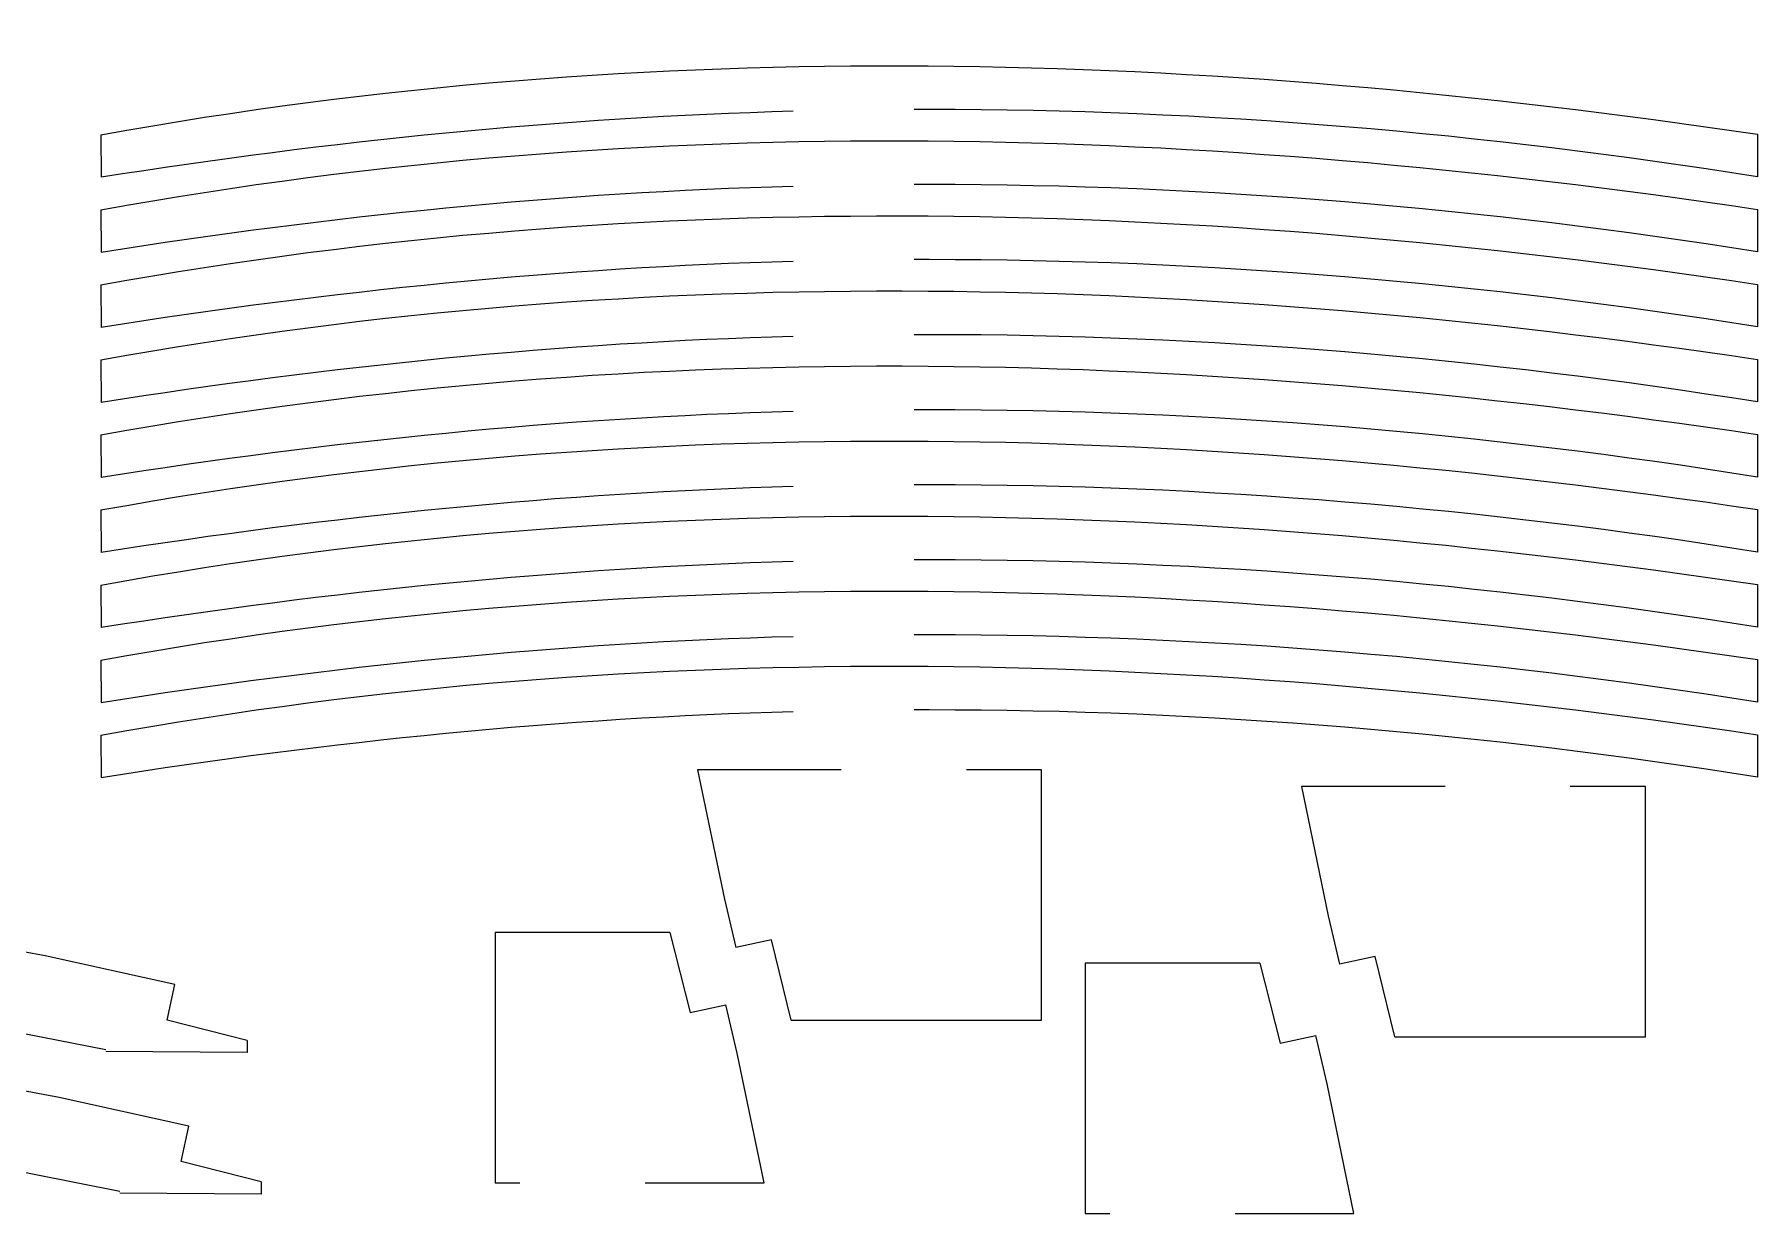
# Model space of a CAD drawing. Header units: centimetres. Extents: x -24.3 to 24, y -2.4 to 2.4.
# Drawn here: x 7.53 to 14.41, y -2.37 to 2.34 of the extents above; entities that cross this region are included whole.
import ezdxf

# ---------------------------------------------------------------- set-up
doc = ezdxf.new("R2010")
doc.units = ezdxf.units.CM
doc.header["$MEASUREMENT"] = 0
doc.layers.add('Layer 1', color=7, linetype='Continuous')

msp = doc.modelspace()

# ---------------------------------------------------------------- linework, layer by layer
at = {"layer": 'Layer 1', "lineweight": 9}
for points in [[(7.79512, 1.94414), (10.00134, 2.34499), (12.19433, 2.27657), (14.41378, 1.94592)], [(7.79512, 1.64414), (10.00134, 2.04499), (12.19433, 1.97657), (14.41378, 1.64592)], [(7.79512, 1.34414), (10.00134, 1.74499), (12.19433, 1.67657), (14.41378, 1.34592)], [(7.79512, 1.04414), (10.00134, 1.44499), (12.19433, 1.37657), (14.41378, 1.04592)], [(7.79512, 0.74414), (10.00134, 1.14499), (12.19433, 1.07657), (14.41378, 0.74592)], [(7.79512, 0.44414), (10.00134, 0.84499), (12.19433, 0.77657), (14.41378, 0.44592)], [(7.79512, 0.14414), (10.00134, 0.54499), (12.19433, 0.47657), (14.41378, 0.14592)], [(7.79512, -0.15586), (10.00134, 0.24499), (12.19433, 0.17657), (14.41378, -0.15408)], [(7.79512, -0.45586), (10.00134, -0.05501), (12.19433, -0.12343), (14.41378, -0.45408)]]:
    msp.add_open_spline(points, degree=3, dxfattribs=at)
at = {"layer": 'Layer 1', "color": 250, "lineweight": 9}
for points in [[(10.56104, 2.03767), (9.64317, 2.01313), (8.70047, 1.91754), (7.79572, 1.77386)], [(7.79512, 1.94414), (7.79512, 1.94414), (7.79572, 1.77414), (7.79572, 1.77414)], [(14.41378, 1.94585), (14.41378, 1.94585), (14.41373, 1.77585), (14.41373, 1.77585)], [(10.56104, 1.73767), (9.64317, 1.71313), (8.70047, 1.61754), (7.79572, 1.47386)], [(7.79512, 1.64414), (7.79512, 1.64414), (7.79572, 1.47414), (7.79572, 1.47414)], [(14.41378, 1.64585), (14.41378, 1.64585), (14.41373, 1.47585), (14.41373, 1.47585)], [(10.56104, 1.43767), (9.64317, 1.41313), (8.70047, 1.31754), (7.79572, 1.17386)], [(7.79512, 1.34414), (7.79512, 1.34414), (7.79572, 1.17414), (7.79572, 1.17414)], [(14.41378, 1.34585), (14.41378, 1.34585), (14.41373, 1.17585), (14.41373, 1.17585)], [(10.56104, 1.13767), (9.64317, 1.11313), (8.70047, 1.01754), (7.79572, 0.87386)], [(7.79512, 1.04414), (7.79512, 1.04414), (7.79572, 0.87414), (7.79572, 0.87414)], [(14.41378, 1.04585), (14.41378, 1.04585), (14.41373, 0.87585), (14.41373, 0.87585)], [(10.56104, 0.83767), (9.64317, 0.81313), (8.70047, 0.71754), (7.79572, 0.57386)], [(7.79512, 0.74414), (7.79512, 0.74414), (7.79572, 0.57414), (7.79572, 0.57414)], [(14.41378, 0.74585), (14.41378, 0.74585), (14.41373, 0.57585), (14.41373, 0.57585)], [(10.56104, 0.53767), (9.64317, 0.51313), (8.70047, 0.41754), (7.79572, 0.27386)], [(7.79512, 0.44414), (7.79512, 0.44414), (7.79572, 0.27414), (7.79572, 0.27414)], [(14.41378, 0.44585), (14.41378, 0.44585), (14.41373, 0.27585), (14.41373, 0.27585)], [(10.56104, 0.23767), (9.64317, 0.21313), (8.70047, 0.11754), (7.79572, -0.02614)], [(7.79512, 0.14414), (7.79512, 0.14414), (7.79572, -0.02586), (7.79572, -0.02586)], [(14.41378, 0.14585), (14.41378, 0.14585), (14.41373, -0.02415), (14.41373, -0.02415)], [(10.56104, -0.06233), (9.64317, -0.08687), (8.70047, -0.18246), (7.79572, -0.32614)], [(7.79512, -0.15586), (7.79512, -0.15586), (7.79572, -0.32586), (7.79572, -0.32586)], [(14.41378, -0.15415), (14.41378, -0.15415), (14.41373, -0.32415), (14.41373, -0.32415)], [(10.56104, -0.36233), (9.64317, -0.38687), (8.70047, -0.48246), (7.79572, -0.62614)], [(7.79512, -0.45586), (7.79512, -0.45586), (7.79572, -0.62586), (7.79572, -0.62586)], [(14.41378, -0.45415), (14.41378, -0.45415), (14.41373, -0.62415), (14.41373, -0.62415)], [(10.75306, -0.59396), (10.75306, -0.59396), (10.17902, -0.59396), (10.17902, -0.59396)], [(13.16542, -0.66052), (13.16542, -0.66052), (12.59138, -0.66052), (12.59138, -0.66052)], [(9.96927, -2.24548), (9.96927, -2.24548), (10.44425, -2.24548), (10.44425, -2.24548)], [(12.32644, -2.36818), (12.32644, -2.36818), (12.80142, -2.36818), (12.80142, -2.36818)]]:
    msp.add_open_spline(points, degree=3, dxfattribs=at)
for points, knots in [([(14.41374, 1.77584), (13.32222, 1.95058), (12.2105, 2.04491), (11.1038, 2.04491), (11.1038, 2.04491), (11.08383, 2.04491), (11.06382, 2.04489), (11.04384, 2.04483)], [0, 0, 0, 0, 0.3333333, 0.3333333, 0.3333333, 0.3333333, 1, 1, 1, 1]), ([(14.41374, 1.47584), (13.32222, 1.65058), (12.2105, 1.74491), (11.1038, 1.74491), (11.1038, 1.74491), (11.08383, 1.74491), (11.06382, 1.74489), (11.04384, 1.74483)], [0, 0, 0, 0, 0.3333333, 0.3333333, 0.3333333, 0.3333333, 1, 1, 1, 1]), ([(14.41374, 1.17584), (13.32222, 1.35058), (12.2105, 1.44491), (11.1038, 1.44491), (11.1038, 1.44491), (11.08383, 1.44491), (11.06382, 1.44489), (11.04384, 1.44483)], [0, 0, 0, 0, 0.3333333, 0.3333333, 0.3333333, 0.3333333, 1, 1, 1, 1]), ([(14.41374, 0.87584), (13.32222, 1.05058), (12.2105, 1.14491), (11.1038, 1.14491), (11.1038, 1.14491), (11.08383, 1.14491), (11.06382, 1.14489), (11.04384, 1.14483)], [0, 0, 0, 0, 0.3333333, 0.3333333, 0.3333333, 0.3333333, 1, 1, 1, 1]), ([(14.41374, 0.57584), (13.32222, 0.75058), (12.2105, 0.84491), (11.1038, 0.84491), (11.1038, 0.84491), (11.08383, 0.84491), (11.06382, 0.84489), (11.04384, 0.84483)], [0, 0, 0, 0, 0.3333333, 0.3333333, 0.3333333, 0.3333333, 1, 1, 1, 1]), ([(14.41374, 0.27584), (13.32222, 0.45058), (12.2105, 0.54491), (11.1038, 0.54491), (11.1038, 0.54491), (11.08383, 0.54491), (11.06382, 0.54489), (11.04384, 0.54483)], [0, 0, 0, 0, 0.3333333, 0.3333333, 0.3333333, 0.3333333, 1, 1, 1, 1]), ([(14.41374, -0.02416), (13.32222, 0.15058), (12.2105, 0.24491), (11.1038, 0.24491), (11.1038, 0.24491), (11.08383, 0.24491), (11.06382, 0.24489), (11.04384, 0.24483)], [0, 0, 0, 0, 0.3333333, 0.3333333, 0.3333333, 0.3333333, 1, 1, 1, 1]), ([(14.41374, -0.32416), (13.32222, -0.14942), (12.2105, -0.05509), (11.1038, -0.05509), (11.1038, -0.05509), (11.08383, -0.05509), (11.06382, -0.05511), (11.04384, -0.05517)], [0, 0, 0, 0, 0.3333333, 0.3333333, 0.3333333, 0.3333333, 1, 1, 1, 1]), ([(14.41374, -0.62416), (13.32222, -0.44942), (12.2105, -0.35509), (11.1038, -0.35509), (11.1038, -0.35509), (11.08383, -0.35509), (11.06382, -0.35511), (11.04384, -0.35517)], [0, 0, 0, 0, 0.3333333, 0.3333333, 0.3333333, 0.3333333, 1, 1, 1, 1]), ([(10.17902, -0.59396), (10.17902, -0.59396), (10.2857, -1.11212), (10.2857, -1.11212), (10.2857, -1.11212), (10.2857, -1.11212), (10.33142, -1.30516), (10.33142, -1.30516)], [0, 0, 0, 0, 0.3333333, 0.3333333, 0.3333333, 0.3333333, 1, 1, 1, 1]), ([(10.5524, -1.59472), (10.5524, -1.59472), (11.55316, -1.59472), (11.55316, -1.59472), (11.55316, -1.59472), (11.55316, -1.59472), (11.55316, -0.59396), (11.55316, -0.59396), (11.55316, -0.59396), (11.55316, -0.59396), (11.25344, -0.59396), (11.25344, -0.59396)], [0, 0, 0, 0, 0.25, 0.25, 0.25, 0.25, 0.5, 0.5, 0.5, 0.5, 1, 1, 1, 1]), ([(12.59138, -0.66052), (12.59138, -0.66052), (12.69806, -1.17868), (12.69806, -1.17868), (12.69806, -1.17868), (12.69806, -1.17868), (12.74378, -1.37172), (12.74378, -1.37172)], [0, 0, 0, 0, 0.3333333, 0.3333333, 0.3333333, 0.3333333, 1, 1, 1, 1]), ([(12.96476, -1.66128), (12.96476, -1.66128), (13.96552, -1.66128), (13.96552, -1.66128), (13.96552, -1.66128), (13.96552, -1.66128), (13.96552, -0.66052), (13.96552, -0.66052), (13.96552, -0.66052), (13.96552, -0.66052), (13.6658, -0.66052), (13.6658, -0.66052)], [0, 0, 0, 0, 0.25, 0.25, 0.25, 0.25, 0.5, 0.5, 0.5, 0.5, 1, 1, 1, 1]), ([(8.09004, -1.4524), (8.09004, -1.4524), (7.57188, -1.3381), (7.57188, -1.3381), (7.57188, -1.3381), (7.57188, -1.3381), (7.05118, -1.24158), (7.05118, -1.24158), (7.05118, -1.24158), (7.05118, -1.24158), (6.53048, -1.16284), (6.53048, -1.16284), (6.53048, -1.16284), (6.53048, -1.16284), (6.0047, -1.09934), (6.0047, -1.09934), (6.0047, -1.09934), (6.0047, -1.09934), (5.47638, -1.05616), (5.47638, -1.05616), (5.47638, -1.05616), (5.47638, -1.05616), (4.94806, -1.02822), (4.94806, -1.02822), (4.94806, -1.02822), (4.94806, -1.02822), (4.41974, -1.01806), (4.41974, -1.01806), (4.41974, -1.01806), (4.41974, -1.01806), (3.89142, -1.02568), (3.89142, -1.02568), (3.89142, -1.02568), (3.89142, -1.02568), (3.36056, -1.05108), (3.36056, -1.05108), (3.36056, -1.05108), (3.36056, -1.05108), (2.83478, -1.09172), (2.83478, -1.09172), (2.83478, -1.09172), (2.83478, -1.09172), (2.309, -1.15268), (2.309, -1.15268), (2.309, -1.15268), (2.309, -1.15268), (1.78576, -1.22888), (1.78576, -1.22888), (1.78576, -1.22888), (1.78576, -1.22888), (1.2676, -1.32286), (1.2676, -1.32286), (1.2676, -1.32286), (1.2676, -1.32286), (0.74944, -1.43462), (0.74944, -1.43462), (0.74944, -1.43462), (0.74944, -1.43462), (0.6707, -1.4524), (0.6707, -1.4524)], [0, 0, 0, 0, 0.0625, 0.0625, 0.0625, 0.0625, 0.125, 0.125, 0.125, 0.125, 0.1875, 0.1875, 0.1875, 0.1875, 0.25, 0.25, 0.25, 0.25, 0.3125, 0.3125, 0.3125, 0.3125, 0.375, 0.375, 0.375, 0.375, 0.4375, 0.4375, 0.4375, 0.4375, 0.5, 0.5, 0.5, 0.5, 0.5625, 0.5625, 0.5625, 0.5625, 0.625, 0.625, 0.625, 0.625, 0.6875, 0.6875, 0.6875, 0.6875, 0.75, 0.75, 0.75, 0.75, 0.8125, 0.8125, 0.8125, 0.8125, 0.875, 0.875, 0.875, 0.875, 1, 1, 1, 1]), ([(10.06833, -1.24472), (10.06833, -1.24472), (9.36983, -1.24472), (9.36983, -1.24472), (9.36983, -1.24472), (9.36983, -1.24472), (9.36983, -2.24548), (9.36983, -2.24548), (9.36983, -2.24548), (9.36983, -2.24548), (9.46889, -2.24548), (9.46889, -2.24548)], [0, 0, 0, 0, 0.25, 0.25, 0.25, 0.25, 0.5, 0.5, 0.5, 0.5, 1, 1, 1, 1]), ([(10.06833, -1.24472), (10.06833, -1.24472), (10.14961, -1.56476), (10.14961, -1.56476), (10.14961, -1.56476), (10.14961, -1.56476), (10.29185, -1.53428), (10.29185, -1.53428)], [0, 0, 0, 0, 0.3333333, 0.3333333, 0.3333333, 0.3333333, 1, 1, 1, 1]), ([(10.5524, -1.59472), (10.5524, -1.59472), (10.47366, -1.27468), (10.47366, -1.27468), (10.47366, -1.27468), (10.47366, -1.27468), (10.33142, -1.30516), (10.33142, -1.30516)], [0, 0, 0, 0, 0.3333333, 0.3333333, 0.3333333, 0.3333333, 1, 1, 1, 1]), ([(12.4255, -1.36742), (12.4255, -1.36742), (11.727, -1.36742), (11.727, -1.36742), (11.727, -1.36742), (11.727, -1.36742), (11.727, -2.36818), (11.727, -2.36818), (11.727, -2.36818), (11.727, -2.36818), (11.82606, -2.36818), (11.82606, -2.36818)], [0, 0, 0, 0, 0.25, 0.25, 0.25, 0.25, 0.5, 0.5, 0.5, 0.5, 1, 1, 1, 1]), ([(12.4255, -1.36742), (12.4255, -1.36742), (12.50678, -1.68746), (12.50678, -1.68746), (12.50678, -1.68746), (12.50678, -1.68746), (12.64902, -1.65698), (12.64902, -1.65698)], [0, 0, 0, 0, 0.3333333, 0.3333333, 0.3333333, 0.3333333, 1, 1, 1, 1]), ([(12.96476, -1.66128), (12.96476, -1.66128), (12.88602, -1.34124), (12.88602, -1.34124), (12.88602, -1.34124), (12.88602, -1.34124), (12.74378, -1.37172), (12.74378, -1.37172)], [0, 0, 0, 0, 0.3333333, 0.3333333, 0.3333333, 0.3333333, 1, 1, 1, 1]), ([(7.81476, -1.71346), (7.81476, -1.71346), (7.2966, -1.61186), (7.2966, -1.61186), (7.2966, -1.61186), (7.2966, -1.61186), (6.77336, -1.5255), (6.77336, -1.5255), (6.77336, -1.5255), (6.77336, -1.5255), (6.25266, -1.45692), (6.25266, -1.45692), (6.25266, -1.45692), (6.25266, -1.45692), (5.94278, -1.4239), (5.94278, -1.4239)], [0, 0, 0, 0, 0.2, 0.2, 0.2, 0.2, 0.4, 0.4, 0.4, 0.4, 0.6, 0.6, 0.6, 0.6, 1, 1, 1, 1]), ([(8.3796, -1.67592), (8.3796, -1.67592), (8.3796, -1.67592), (8.3796, -1.67592), (8.3796, -1.67592), (8.3796, -1.67592), (8.05956, -1.59464), (8.05956, -1.59464), (8.05956, -1.59464), (8.05956, -1.59464), (8.09004, -1.4524), (8.09004, -1.4524)], [0, 0, 0, 0, 0.25, 0.25, 0.25, 0.25, 0.5, 0.5, 0.5, 0.5, 1, 1, 1, 1]), ([(10.44425, -2.24548), (10.44425, -2.24548), (10.33757, -1.72732), (10.33757, -1.72732), (10.33757, -1.72732), (10.33757, -1.72732), (10.29185, -1.53428), (10.29185, -1.53428)], [0, 0, 0, 0, 0.3333333, 0.3333333, 0.3333333, 0.3333333, 1, 1, 1, 1]), ([(8.14554, -2.01835), (8.14554, -2.01835), (7.62738, -1.90405), (7.62738, -1.90405), (7.62738, -1.90405), (7.62738, -1.90405), (7.10668, -1.80753), (7.10668, -1.80753), (7.10668, -1.80753), (7.10668, -1.80753), (6.58598, -1.72879), (6.58598, -1.72879), (6.58598, -1.72879), (6.58598, -1.72879), (6.0602, -1.66529), (6.0602, -1.66529), (6.0602, -1.66529), (6.0602, -1.66529), (5.53188, -1.62211), (5.53188, -1.62211), (5.53188, -1.62211), (5.53188, -1.62211), (5.00356, -1.59417), (5.00356, -1.59417), (5.00356, -1.59417), (5.00356, -1.59417), (4.47524, -1.58401), (4.47524, -1.58401), (4.47524, -1.58401), (4.47524, -1.58401), (3.94692, -1.59163), (3.94692, -1.59163), (3.94692, -1.59163), (3.94692, -1.59163), (3.41606, -1.61703), (3.41606, -1.61703), (3.41606, -1.61703), (3.41606, -1.61703), (2.89028, -1.65767), (2.89028, -1.65767), (2.89028, -1.65767), (2.89028, -1.65767), (2.3645, -1.71863), (2.3645, -1.71863), (2.3645, -1.71863), (2.3645, -1.71863), (1.84126, -1.79483), (1.84126, -1.79483), (1.84126, -1.79483), (1.84126, -1.79483), (1.3231, -1.88881), (1.3231, -1.88881), (1.3231, -1.88881), (1.3231, -1.88881), (0.80494, -2.00057), (0.80494, -2.00057), (0.80494, -2.00057), (0.80494, -2.00057), (0.7262, -2.01835), (0.7262, -2.01835)], [0, 0, 0, 0, 0.0625, 0.0625, 0.0625, 0.0625, 0.125, 0.125, 0.125, 0.125, 0.1875, 0.1875, 0.1875, 0.1875, 0.25, 0.25, 0.25, 0.25, 0.3125, 0.3125, 0.3125, 0.3125, 0.375, 0.375, 0.375, 0.375, 0.4375, 0.4375, 0.4375, 0.4375, 0.5, 0.5, 0.5, 0.5, 0.5625, 0.5625, 0.5625, 0.5625, 0.625, 0.625, 0.625, 0.625, 0.6875, 0.6875, 0.6875, 0.6875, 0.75, 0.75, 0.75, 0.75, 0.8125, 0.8125, 0.8125, 0.8125, 0.875, 0.875, 0.875, 0.875, 1, 1, 1, 1]), ([(8.3796, -1.67592), (8.3796, -1.67592), (8.3796, -1.72418), (8.3796, -1.72418), (8.3796, -1.72418), (8.3796, -1.72418), (7.81478, -1.7206), (7.81478, -1.7206)], [0, 0, 0, 0, 0.3333333, 0.3333333, 0.3333333, 0.3333333, 1, 1, 1, 1]), ([(12.80142, -2.36818), (12.80142, -2.36818), (12.69474, -1.85002), (12.69474, -1.85002), (12.69474, -1.85002), (12.69474, -1.85002), (12.64902, -1.65698), (12.64902, -1.65698)], [0, 0, 0, 0, 0.3333333, 0.3333333, 0.3333333, 0.3333333, 1, 1, 1, 1]), ([(7.87026, -2.27941), (7.87026, -2.27941), (7.3521, -2.17781), (7.3521, -2.17781), (7.3521, -2.17781), (7.3521, -2.17781), (6.82886, -2.09145), (6.82886, -2.09145), (6.82886, -2.09145), (6.82886, -2.09145), (6.30816, -2.02287), (6.30816, -2.02287), (6.30816, -2.02287), (6.30816, -2.02287), (5.99828, -1.98985), (5.99828, -1.98985)], [0, 0, 0, 0, 0.2, 0.2, 0.2, 0.2, 0.4, 0.4, 0.4, 0.4, 0.6, 0.6, 0.6, 0.6, 1, 1, 1, 1]), ([(8.4351, -2.24187), (8.4351, -2.24187), (8.4351, -2.24187), (8.4351, -2.24187), (8.4351, -2.24187), (8.4351, -2.24187), (8.11506, -2.16059), (8.11506, -2.16059), (8.11506, -2.16059), (8.11506, -2.16059), (8.14554, -2.01835), (8.14554, -2.01835)], [0, 0, 0, 0, 0.25, 0.25, 0.25, 0.25, 0.5, 0.5, 0.5, 0.5, 1, 1, 1, 1]), ([(8.4351, -2.24187), (8.4351, -2.24187), (8.4351, -2.29013), (8.4351, -2.29013), (8.4351, -2.29013), (8.4351, -2.29013), (7.87028, -2.28655), (7.87028, -2.28655)], [0, 0, 0, 0, 0.3333333, 0.3333333, 0.3333333, 0.3333333, 1, 1, 1, 1])]:
    msp.add_open_spline(points, degree=3, knots=knots, dxfattribs=at)

doc.saveas('drawing.dxf')
